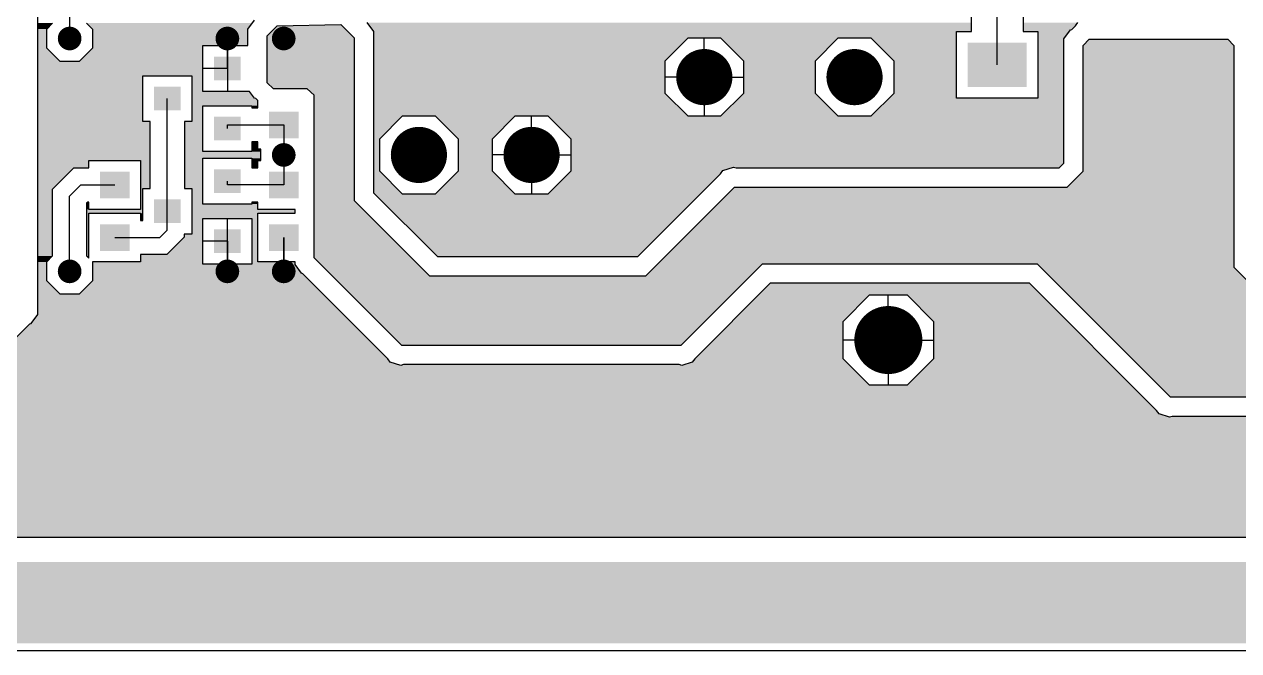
# Model space of a CAD drawing. Extents: x 295 to 953, y 10 to 290.
# Drawn here: x 543.9 to 611.6, y 85 to 120 of the extents above; entities that cross this region are included whole.
import ezdxf

# ---------------------------------------------------------------- set-up
doc = ezdxf.new("R2010")
doc.units = 0
doc.header["$LTSCALE"] = 5
doc.header["$MEASUREMENT"] = 0
doc.layers.get('0').update_dxf_attribs({"linetype": 'CONTINUOUS', "lineweight": 25})
doc.layers.add('L4-BOTTOM_GBR', color=6, linetype='CONTINUOUS')

msp = doc.modelspace()

# ---------------------------------------------------------------- linework, layer by layer
at = {"color": 7}
for points, const_width in [([(546.729, 119.157, -1), (546.069, 119.157, -1)], 0.66), ([(555.53, 119.157, -1), (554.87, 119.157, -1)], 0.66), ([(558.674, 119.157, -1), (558.014, 119.157, -1)], 0.66), ([(582.597, 117.002, -1), (581.029, 117.002, -1)], 1.567), ([(590.979, 117.002, -1), (589.411, 117.002, -1)], 1.567), ([(566.671, 112.661, -1), (565.104, 112.661, -1)], 1.567), ([(572.958, 112.661, -1), (571.39, 112.661, -1)], 1.567), ([(558.674, 112.661, -1), (558.014, 112.661, -1)], 0.66), ([(546.729, 106.165, -1), (546.069, 106.165, -1)], 0.66), ([(555.53, 106.165, -1), (554.87, 106.165, -1)], 0.66), ([(558.674, 106.165, -1), (558.014, 106.165, -1)], 0.66), ([(593.03, 102.333, -1), (591.132, 102.333, -1)], 1.897)]:
    msp.add_lwpolyline(points, format="xyb", close=True, dxfattribs=dict(at, const_width=const_width))
for points in [[(596.508, 118.927), (596.508, 116.452), (599.808, 118.927), (599.808, 116.452)], [(603.214, 118.927), (603.214, 116.452), (606.514, 118.927), (606.514, 116.452)], [(607.824, 118.927), (607.824, 116.452), (611.124, 118.927), (611.124, 116.452)], [(554.458, 118.14), (554.458, 116.82), (555.943, 118.14), (555.943, 116.82)], [(557.519, 118.013), (557.519, 116.528), (559.169, 118.013), (559.169, 116.528)], [(551.105, 116.464), (551.105, 115.144), (552.59, 116.464), (552.59, 115.144)], [(554.458, 114.787), (554.458, 113.467), (555.943, 114.787), (555.943, 113.467)], [(557.519, 115.079), (557.519, 113.594), (559.169, 115.079), (559.169, 113.594)], [(554.458, 111.854), (554.458, 110.534), (555.943, 111.854), (555.943, 110.534)], [(548.089, 111.727), (548.089, 110.242), (549.739, 111.727), (549.739, 110.242)], [(557.519, 111.727), (557.519, 110.242), (559.169, 111.727), (559.169, 110.242)], [(551.105, 110.177), (551.105, 108.857), (552.59, 110.177), (552.59, 108.857)], [(548.089, 108.793), (548.089, 107.308), (549.739, 108.793), (549.739, 107.308)], [(554.458, 108.501), (554.458, 107.181), (555.943, 108.501), (555.943, 107.181)], [(557.519, 108.793), (557.519, 107.308), (559.169, 108.793), (559.169, 107.308)]]:
    msp.add_solid(points, dxfattribs=at)
at = {"layer": 'L4-BOTTOM_GBR', "color": 7}
for p, q in [((544.624, 103.76), (544.624, 139.765)), ((546.399, 126.072), (546.399, 119.157)), ((596.714, 119.546), (596.714, 121.701)), ((599.602, 121.701), (599.602, 119.546)), ((598.158, 117.69), (598.158, 120.624)), ((545.12, 119.686), (545.45, 120.016)), ((547.348, 120.016), (547.678, 119.686)), ((556.347, 119.675), (556.71, 120.173)), ((562.988, 120.044), (563.351, 119.546)), ((602.516, 119.856), (602.654, 120.044)), ((545.12, 118.627), (545.12, 119.686)), ((547.678, 119.686), (547.678, 118.627)), ((556.347, 118.759), (556.347, 119.675)), ((557.42, 119.315), (557.977, 119.873)), ((557.42, 116.693), (557.42, 119.315)), ((557.977, 119.873), (561.528, 119.937)), ((561.528, 119.937), (562.279, 119.186)), ((563.351, 119.546), (563.351, 110.555)), ((595.889, 119.546), (596.714, 119.546)), ((595.889, 115.834), (595.889, 119.546)), ((599.602, 119.546), (600.427, 119.546)), ((600.427, 119.546), (600.427, 115.834)), ((601.879, 119.134), (602.242, 119.632)), ((602.242, 119.632), (602.318, 119.657)), ((602.318, 119.657), (602.516, 119.856)), ((545.87, 117.878), (545.12, 118.627)), ((547.678, 118.627), (546.929, 117.878)), ((553.839, 118.759), (556.347, 118.759)), ((553.839, 116.201), (553.839, 118.759)), ((555.2, 119.157), (555.2, 117.48)), ((555.2, 117.48), (555.2, 118.759)), ((562.279, 119.186), (562.279, 110.111)), ((579.627, 117.908), (580.907, 119.188)), ((580.907, 119.188), (582.719, 119.188)), ((581.813, 117.002), (581.813, 119.188)), ((582.719, 119.188), (583.999, 117.908)), ((588.009, 117.908), (589.289, 119.188)), ((589.289, 119.188), (591.101, 119.188)), ((591.101, 119.188), (592.381, 117.908)), ((601.879, 112.205), (601.879, 119.134)), ((602.951, 118.774), (603.291, 119.114)), ((602.951, 111.761), (602.951, 118.774)), ((603.291, 119.114), (611.026, 119.114)), ((611.026, 119.114), (611.366, 118.774)), ((611.366, 118.774), (611.366, 106.399)), ((546.929, 117.878), (545.87, 117.878)), ((555.2, 117.48), (553.839, 117.48)), ((555.2, 117.48), (555.2, 116.201)), ((579.627, 116.096), (579.627, 117.908)), ((583.999, 117.908), (583.999, 116.096)), ((588.009, 116.096), (588.009, 117.908)), ((592.381, 117.908), (592.381, 116.096)), ((550.486, 117.083), (553.209, 117.083)), ((550.486, 114.525), (550.486, 117.083)), ((553.209, 117.083), (553.209, 114.525)), ((557.766, 116.347), (557.42, 116.693)), ((581.813, 117.002), (579.627, 117.002)), ((581.813, 117.002), (581.813, 114.816)), ((581.813, 117.002), (583.999, 117.002)), ((556.443, 116.201), (553.839, 116.201)), ((556.71, 115.835), (556.443, 116.201)), ((559.647, 116.347), (557.766, 116.347)), ((560.051, 115.994), (559.647, 116.347)), ((560.051, 106.914), (560.051, 115.994)), ((580.907, 114.816), (579.627, 116.096)), ((583.999, 116.096), (582.719, 114.816)), ((589.289, 114.816), (588.009, 116.096)), ((592.381, 116.096), (591.101, 114.816)), ((551.848, 109.517), (551.848, 115.804)), ((553.839, 115.406), (556.562, 115.406)), ((553.839, 112.849), (553.839, 115.406)), ((556.562, 115.406), (556.562, 115.286)), ((556.562, 115.286), (556.9, 115.286)), ((556.786, 115.81), (556.71, 115.835)), ((556.9, 115.697), (556.786, 115.81)), ((556.9, 115.286), (556.9, 115.697)), ((600.427, 115.834), (595.889, 115.834)), ((550.894, 114.525), (550.486, 114.525)), ((550.894, 110.796), (550.894, 114.525)), ((552.801, 114.525), (552.801, 110.796)), ((553.209, 114.525), (552.801, 114.525)), ((563.701, 113.566), (564.981, 114.847)), ((564.981, 114.847), (566.793, 114.847)), ((566.793, 114.847), (568.074, 113.566)), ((569.988, 113.566), (571.268, 114.847)), ((571.268, 114.847), (573.08, 114.847)), ((572.174, 112.661), (572.174, 114.847)), ((573.08, 114.847), (574.36, 113.566)), ((582.719, 114.816), (580.907, 114.816)), ((591.101, 114.816), (589.289, 114.816)), ((555.2, 114.337), (558.344, 114.337)), ((555.2, 114.127), (555.2, 114.337)), ((558.344, 114.337), (558.344, 112.661)), ((556.562, 113.388), (556.562, 112.849)), ((556.9, 113.388), (556.562, 113.388)), ((556.9, 112.976), (556.9, 113.388)), ((563.701, 111.755), (563.701, 113.566)), ((568.074, 113.566), (568.074, 111.755)), ((569.988, 111.755), (569.988, 113.566)), ((574.36, 113.566), (574.36, 111.755)), ((556.562, 112.849), (553.839, 112.849)), ((557.065, 112.976), (556.9, 112.976)), ((557.065, 112.345), (557.065, 112.976)), ((558.344, 112.661), (558.344, 110.984)), ((572.174, 112.661), (569.988, 112.661)), ((572.174, 112.661), (572.174, 110.474)), ((572.174, 112.661), (574.36, 112.661)), ((545.45, 110.748), (546.635, 111.933)), ((546.635, 111.933), (547.47, 111.933)), ((547.47, 112.345), (550.358, 112.345)), ((547.47, 111.933), (547.47, 112.345)), ((550.358, 112.345), (550.358, 109.623)), ((553.839, 112.472), (556.562, 112.472)), ((553.839, 109.915), (553.839, 112.472)), ((556.562, 112.472), (556.562, 111.933)), ((556.562, 111.933), (556.9, 111.933)), ((556.9, 112.345), (557.065, 112.345)), ((556.9, 111.933), (556.9, 112.345)), ((582.854, 111.794), (583.44, 111.986)), ((583.44, 111.986), (583.59, 111.936)), ((583.59, 111.936), (601.61, 111.936)), ((601.61, 111.936), (601.879, 112.205)), ((555.2, 110.984), (555.2, 111.194)), ((564.981, 110.474), (563.701, 111.755)), ((568.074, 111.755), (566.793, 110.474)), ((571.268, 110.474), (569.988, 111.755)), ((574.36, 111.755), (573.08, 110.474)), ((578.097, 106.986), (582.716, 111.606)), ((582.716, 111.606), (582.854, 111.794)), ((602.054, 110.864), (602.951, 111.761)), ((545.45, 107.024), (545.45, 110.748)), ((547.028, 110.984), (546.399, 110.356)), ((547.028, 110.984), (548.914, 110.984)), ((550.486, 110.796), (550.894, 110.796)), ((550.486, 108.999), (550.486, 110.796)), ((552.801, 110.796), (553.209, 110.796)), ((553.209, 110.796), (553.209, 108.239)), ((558.344, 110.984), (555.2, 110.984)), ((563.351, 110.555), (566.92, 106.986)), ((566.793, 110.474), (564.981, 110.474)), ((573.08, 110.474), (571.268, 110.474)), ((578.541, 105.914), (583.491, 110.864)), ((583.491, 110.864), (602.054, 110.864)), ((546.399, 106.165), (546.399, 110.356)), ((547.421, 110.035), (547.348, 109.963)), ((547.348, 109.963), (547.348, 107.024)), ((547.47, 110.035), (547.421, 110.035)), ((547.47, 109.623), (547.47, 110.035)), ((556.562, 109.915), (553.839, 109.915)), ((556.562, 110.035), (556.562, 109.915)), ((556.9, 110.035), (556.562, 110.035)), ((556.9, 109.623), (556.9, 110.035)), ((562.279, 110.111), (566.476, 105.914)), ((550.358, 109.623), (547.47, 109.623)), ((547.47, 109.412), (550.358, 109.412)), ((547.47, 106.902), (547.47, 109.412)), ((550.358, 109.412), (550.358, 108.999)), ((551.848, 108.47), (551.848, 109.517)), ((553.839, 109.12), (556.562, 109.12)), ((553.839, 106.562), (553.839, 109.12)), ((555.2, 107.841), (555.2, 109.12)), ((556.562, 109.12), (556.562, 106.562)), ((558.979, 109.623), (556.9, 109.623)), ((556.9, 109.412), (558.979, 109.412)), ((556.9, 106.689), (556.9, 109.412)), ((558.979, 109.412), (558.979, 109.623)), ((550.358, 108.999), (550.486, 108.999)), ((551.848, 108.47), (551.428, 108.05)), ((548.914, 108.05), (551.428, 108.05)), ((552.796, 108.077), (551.821, 107.102)), ((553.209, 108.239), (552.796, 108.239)), ((552.796, 108.239), (552.796, 108.077)), ((555.2, 107.841), (553.839, 107.841)), ((555.2, 106.165), (555.2, 107.841)), ((555.2, 107.841), (555.2, 106.562)), ((558.344, 106.165), (558.344, 108.05)), ((558.344, 108.05), (558.344, 106.689)), ((550.358, 107.102), (550.358, 106.689)), ((551.821, 107.102), (550.358, 107.102)), ((545.12, 106.694), (545.45, 107.024)), ((545.12, 105.635), (545.12, 106.694)), ((547.348, 107.024), (547.47, 106.902)), ((547.678, 106.689), (547.678, 105.635)), ((550.358, 106.689), (547.678, 106.689)), ((556.562, 106.562), (553.839, 106.562)), ((558.979, 106.689), (556.9, 106.689)), ((558.979, 106.554), (558.979, 106.689)), ((559.342, 106.056), (558.979, 106.554)), ((564.929, 102.036), (560.051, 106.914)), ((566.92, 106.986), (578.097, 106.986)), ((585.039, 106.574), (580.501, 102.036)), ((600.404, 106.574), (585.039, 106.574)), ((607.829, 99.149), (600.404, 106.574)), ((611.366, 106.399), (613.089, 104.676)), ((559.418, 106.031), (559.342, 106.056)), ((564.153, 101.294), (559.418, 106.031)), ((566.476, 105.914), (578.541, 105.914)), ((545.87, 104.886), (545.12, 105.635)), ((547.678, 105.635), (546.929, 104.886)), ((585.483, 105.501), (581.275, 101.294)), ((599.96, 105.501), (585.483, 105.501)), ((607.053, 98.406), (599.96, 105.501)), ((546.929, 104.886), (545.87, 104.886)), ((589.565, 103.376), (591.038, 104.849)), ((591.038, 104.849), (593.124, 104.849)), ((592.081, 102.333), (592.081, 104.849)), ((593.124, 104.849), (594.597, 103.376)), ((544.261, 103.262), (544.624, 103.76)), ((541.045, 100.097), (544.185, 103.237)), ((544.185, 103.237), (544.261, 103.262)), ((589.565, 101.29), (589.565, 103.376)), ((594.597, 103.376), (594.597, 101.29)), ((592.081, 102.333), (589.565, 102.333)), ((592.081, 102.333), (592.081, 99.817)), ((592.081, 102.333), (594.597, 102.333)), ((580.501, 102.036), (564.929, 102.036)), ((564.292, 101.106), (564.153, 101.294)), ((564.878, 100.914), (564.292, 101.106)), ((581.138, 101.106), (580.553, 100.914)), ((581.275, 101.294), (581.138, 101.106)), ((591.038, 99.817), (589.565, 101.29)), ((594.597, 101.29), (593.124, 99.817)), ((565.028, 100.964), (564.878, 100.914)), ((580.402, 100.964), (565.028, 100.964)), ((580.553, 100.914), (580.402, 100.964)), ((593.124, 99.817), (591.038, 99.817)), ((627.526, 99.149), (607.829, 99.149)), ((607.192, 98.218), (607.053, 98.406)), ((607.778, 98.027), (607.192, 98.218)), ((607.928, 98.076), (607.778, 98.027)), ((627.427, 98.076), (607.928, 98.076)), ((718.283, 91.311), (520.791, 91.311)), ((868.478, 85), (508.778, 85))]:
    msp.add_line(p, q, dxfattribs=at)
for points in [[(545.12, 119.686), (545.45, 120.016), (544.624, 119.686), (544.624, 120.016)], [(556.355, 119.686), (556.596, 120.016), (547.678, 119.686), (547.348, 120.016)], [(596.714, 119.546), (596.714, 120.044), (563.351, 119.546), (562.988, 120.044)], [(602.516, 119.856), (602.654, 120.044), (599.602, 119.856), (599.602, 120.044)], [(545.12, 118.627), (545.12, 119.686), (544.624, 118.627), (544.624, 119.686)], [(556.347, 119.675), (556.355, 119.686), (547.678, 119.675), (547.678, 119.686)], [(556.347, 118.759), (556.347, 119.675), (547.678, 118.759), (547.678, 119.675)], [(562.15, 119.315), (561.592, 119.873), (557.42, 119.315), (557.977, 119.873)], [(562.279, 119.186), (562.15, 119.315), (557.42, 119.186), (557.42, 119.315)], [(561.592, 119.873), (561.528, 119.937), (557.977, 119.873), (561.528, 119.937)], [(595.889, 119.188), (595.889, 119.546), (563.351, 119.188), (563.351, 119.546)], [(602.318, 119.657), (602.516, 119.856), (599.602, 119.657), (599.602, 119.856)], [(602.242, 119.632), (602.318, 119.657), (599.602, 119.632), (599.602, 119.657)], [(602.179, 119.546), (602.242, 119.632), (599.602, 119.546), (599.602, 119.632)], [(602.179, 119.546), (602.179, 119.546), (600.427, 119.546), (599.602, 119.546)], [(601.879, 119.134), (602.179, 119.546), (600.427, 119.134), (600.427, 119.546)], [(545.87, 117.878), (545.12, 118.627), (544.624, 117.878), (544.624, 118.627)], [(553.839, 117.878), (553.839, 118.627), (546.929, 117.878), (547.678, 118.627)], [(553.839, 118.627), (553.839, 118.759), (547.678, 118.627), (547.678, 118.759)], [(562.279, 116.693), (562.279, 119.186), (557.42, 116.693), (557.42, 119.186)], [(579.627, 117.908), (580.907, 119.188), (563.351, 117.908), (563.351, 119.188)], [(589.289, 119.188), (589.289, 119.188), (582.719, 119.188), (580.907, 119.188)], [(588.009, 117.908), (589.289, 119.188), (583.999, 117.908), (582.719, 119.188)], [(595.889, 119.188), (595.889, 119.188), (591.101, 119.188), (589.289, 119.188)], [(595.889, 117.908), (595.889, 119.188), (592.381, 117.908), (591.101, 119.188)], [(601.879, 115.834), (601.879, 119.134), (600.427, 115.834), (600.427, 119.134)], [(611.366, 118.774), (611.026, 119.114), (602.951, 118.774), (603.291, 119.114)], [(611.366, 111.761), (611.366, 118.774), (602.951, 111.761), (602.951, 118.774)], [(611.026, 119.114), (611.026, 119.114), (603.291, 119.114), (611.026, 119.114)], [(553.839, 117.083), (553.839, 117.878), (544.624, 117.083), (544.624, 117.878)], [(579.627, 116.096), (579.627, 117.908), (563.351, 116.096), (563.351, 117.908)], [(588.009, 116.096), (588.009, 117.908), (583.999, 116.096), (583.999, 117.908)], [(595.889, 116.096), (595.889, 117.908), (592.381, 116.096), (592.381, 117.908)], [(550.486, 114.525), (550.486, 117.083), (544.624, 114.525), (544.624, 117.083)], [(553.839, 117.083), (553.839, 117.083), (553.209, 117.083), (550.486, 117.083)], [(553.839, 116.202), (553.839, 117.083), (553.209, 116.202), (553.209, 117.083)], [(562.279, 116.347), (562.279, 116.693), (557.766, 116.347), (557.42, 116.693)], [(556.443, 116.201), (553.839, 116.202), (553.209, 116.201), (553.209, 116.202)], [(556.71, 115.835), (556.443, 116.201), (553.209, 115.835), (553.209, 116.201)], [(562.279, 116.347), (562.279, 116.347), (559.647, 116.347), (557.766, 116.347)], [(562.279, 115.994), (562.279, 116.347), (560.051, 115.994), (559.647, 116.347)], [(562.279, 110.111), (562.279, 115.994), (560.051, 110.111), (560.051, 115.994)], [(580.876, 114.847), (579.627, 116.096), (563.351, 114.847), (563.351, 116.096)], [(589.289, 114.816), (588.009, 116.096), (582.719, 114.816), (583.999, 116.096)], [(595.889, 115.834), (595.889, 116.096), (592.119, 115.834), (592.381, 116.096)], [(556.786, 115.81), (556.71, 115.835), (553.209, 115.81), (553.209, 115.835)], [(556.9, 115.697), (556.786, 115.81), (553.209, 115.697), (553.209, 115.81)], [(556.9, 115.406), (556.9, 115.697), (553.209, 115.406), (553.209, 115.697)], [(553.839, 114.525), (553.839, 115.406), (553.209, 114.525), (553.209, 115.406)], [(556.9, 115.406), (556.9, 115.406), (556.562, 115.406), (553.839, 115.406)], [(556.9, 115.286), (556.9, 115.406), (556.562, 115.286), (556.562, 115.406)], [(601.879, 114.816), (601.879, 115.834), (591.101, 114.816), (592.119, 115.834)], [(550.894, 112.345), (550.894, 114.525), (544.624, 112.345), (544.624, 114.525)], [(553.839, 112.849), (553.839, 114.525), (552.801, 112.849), (552.801, 114.525)], [(553.839, 114.525), (553.839, 114.525), (552.801, 114.525), (553.209, 114.525)], [(563.701, 113.566), (564.981, 114.847), (563.351, 113.566), (563.351, 114.847)], [(571.268, 114.847), (571.268, 114.847), (566.793, 114.847), (564.981, 114.847)], [(569.988, 113.566), (571.268, 114.847), (568.074, 113.566), (566.793, 114.847)], [(580.876, 114.847), (580.876, 114.847), (573.08, 114.847), (571.268, 114.847)], [(580.907, 114.816), (580.876, 114.847), (573.111, 114.816), (573.08, 114.847)], [(601.879, 113.566), (601.879, 114.816), (574.36, 113.566), (573.111, 114.816)], [(556.9, 112.976), (556.9, 113.388), (556.562, 112.976), (556.562, 113.388)], [(556.9, 113.388), (556.9, 113.388), (556.562, 113.388), (556.9, 113.388)], [(563.701, 111.755), (563.701, 113.566), (563.351, 111.755), (563.351, 113.566)], [(569.988, 111.755), (569.988, 113.566), (568.074, 111.755), (568.074, 113.566)], [(601.879, 112.205), (601.879, 113.566), (574.36, 112.205), (574.36, 113.566)], [(557.065, 112.472), (557.065, 112.849), (552.801, 112.472), (552.801, 112.849)], [(557.065, 112.849), (557.065, 112.976), (556.562, 112.849), (556.562, 112.976)], [(547.47, 111.933), (547.47, 112.345), (544.624, 111.933), (544.624, 112.345)], [(545.45, 110.748), (546.635, 111.933), (544.624, 110.748), (544.624, 111.933)], [(550.894, 112.345), (550.894, 112.345), (550.358, 112.345), (547.47, 112.345)], [(550.894, 110.796), (550.894, 112.345), (550.358, 110.796), (550.358, 112.345)], [(553.839, 110.796), (553.839, 112.472), (552.801, 110.796), (552.801, 112.472)], [(557.065, 112.472), (557.065, 112.472), (556.562, 112.472), (553.839, 112.472)], [(557.065, 112.345), (557.065, 112.472), (556.562, 112.345), (556.562, 112.472)], [(556.9, 111.933), (556.9, 112.345), (556.562, 111.933), (556.562, 112.345)], [(601.659, 111.986), (601.879, 112.205), (574.36, 111.986), (574.36, 112.205)], [(582.854, 111.794), (583.44, 111.986), (574.36, 111.794), (574.36, 111.986)], [(601.61, 111.936), (601.659, 111.986), (583.59, 111.936), (583.44, 111.986)], [(564.901, 110.555), (563.701, 111.755), (563.351, 110.555), (563.351, 111.755)], [(571.268, 110.474), (569.988, 111.755), (566.793, 110.474), (568.074, 111.755)], [(581.584, 110.474), (582.716, 111.606), (573.08, 110.474), (574.212, 111.606)], [(582.716, 111.606), (582.825, 111.755), (574.212, 111.606), (574.36, 111.755)], [(582.825, 111.755), (582.854, 111.794), (574.36, 111.755), (574.36, 111.794)], [(611.366, 110.864), (611.366, 111.761), (602.054, 110.864), (602.951, 111.761)], [(545.45, 107.024), (545.45, 110.748), (544.624, 107.024), (544.624, 110.748)], [(550.486, 109.623), (550.486, 110.796), (550.358, 109.623), (550.358, 110.796)], [(553.839, 110.796), (553.839, 110.796), (553.209, 110.796), (552.801, 110.796)], [(553.839, 109.915), (553.839, 110.796), (553.209, 109.915), (553.209, 110.796)], [(564.981, 110.474), (564.901, 110.555), (563.432, 110.474), (563.351, 110.555)], [(578.097, 106.986), (581.584, 110.474), (566.92, 106.986), (563.432, 110.474)], [(611.366, 106.574), (611.366, 110.864), (579.201, 106.574), (583.491, 110.864)], [(611.366, 110.864), (611.366, 110.864), (583.491, 110.864), (602.054, 110.864)], [(547.47, 109.963), (547.47, 110.035), (547.348, 109.963), (547.421, 110.035)], [(547.47, 109.623), (547.47, 109.963), (547.348, 109.623), (547.348, 109.963)], [(547.47, 110.035), (547.47, 110.035), (547.421, 110.035), (547.47, 110.035)], [(556.9, 109.623), (556.9, 109.915), (553.209, 109.623), (553.209, 109.915)], [(556.9, 109.915), (556.9, 110.035), (556.562, 109.915), (556.562, 110.035)], [(556.9, 110.035), (556.9, 110.035), (556.562, 110.035), (556.9, 110.035)], [(565.477, 106.914), (562.279, 110.111), (560.051, 106.914), (560.051, 110.111)], [(550.486, 109.412), (550.486, 109.623), (547.348, 109.412), (547.348, 109.623)], [(547.47, 107.024), (547.47, 109.412), (547.348, 107.024), (547.348, 109.412)], [(550.486, 109.412), (550.486, 109.412), (550.358, 109.412), (547.47, 109.412)], [(550.486, 108.999), (550.486, 109.412), (550.358, 108.999), (550.358, 109.412)], [(558.979, 109.412), (558.979, 109.623), (553.209, 109.412), (553.209, 109.623)], [(556.9, 109.12), (556.9, 109.412), (553.209, 109.12), (553.209, 109.412)], [(553.839, 108.239), (553.839, 109.12), (553.209, 108.239), (553.209, 109.12)], [(556.9, 109.12), (556.9, 109.12), (556.562, 109.12), (553.839, 109.12)], [(556.9, 106.689), (556.9, 109.12), (556.562, 106.689), (556.562, 109.12)], [(553.839, 107.102), (553.839, 108.077), (551.821, 107.102), (552.796, 108.077)], [(553.839, 108.077), (553.839, 108.239), (552.796, 108.077), (552.796, 108.239)], [(553.839, 108.239), (553.839, 108.239), (552.796, 108.239), (553.209, 108.239)], [(553.839, 106.689), (553.839, 107.102), (550.358, 106.689), (550.358, 107.102)], [(553.839, 107.102), (553.839, 107.102), (550.358, 107.102), (551.821, 107.102)], [(545.12, 106.694), (545.45, 107.024), (544.624, 106.694), (544.624, 107.024)], [(545.12, 105.635), (545.12, 106.694), (544.624, 105.635), (544.624, 106.694)], [(547.47, 106.902), (547.47, 107.024), (547.47, 106.902), (547.348, 107.024)], [(553.839, 106.562), (553.839, 106.689), (547.678, 106.562), (547.678, 106.689)], [(553.839, 106.689), (553.839, 106.689), (547.678, 106.689), (550.358, 106.689)], [(558.979, 106.554), (558.979, 106.562), (547.678, 106.554), (547.678, 106.562)], [(559.342, 106.056), (558.979, 106.554), (547.678, 106.056), (547.678, 106.554)], [(558.979, 106.562), (558.979, 106.689), (556.562, 106.562), (556.562, 106.689)], [(566.476, 105.914), (565.477, 106.914), (561.051, 105.914), (560.051, 106.914)], [(584.379, 105.914), (585.039, 106.574), (578.541, 105.914), (579.201, 106.574)], [(611.366, 106.574), (611.366, 106.574), (600.404, 106.574), (585.039, 106.574)], [(611.366, 106.399), (611.366, 106.574), (600.579, 106.399), (600.404, 106.574)], [(613.089, 104.676), (611.366, 106.399), (602.301, 104.676), (600.579, 106.399)], [(559.418, 106.031), (559.342, 106.056), (547.678, 106.031), (547.678, 106.056)], [(559.814, 105.635), (559.418, 106.031), (547.678, 105.635), (547.678, 106.031)], [(580.501, 102.036), (584.379, 105.914), (564.929, 102.036), (561.051, 105.914)], [(545.87, 104.886), (545.12, 105.635), (544.624, 104.886), (544.624, 105.635)], [(560.562, 104.886), (559.814, 105.635), (546.929, 104.886), (547.678, 105.635)], [(600.611, 104.849), (599.96, 105.501), (584.831, 104.849), (585.483, 105.501)], [(599.96, 105.501), (599.96, 105.501), (591.038, 105.501), (599.96, 105.501)], [(561.687, 103.76), (560.562, 104.886), (544.624, 103.76), (544.624, 104.886)], [(589.565, 103.376), (591.038, 104.849), (583.358, 103.376), (584.831, 104.849)], [(600.611, 104.849), (600.611, 104.849), (593.124, 104.849), (591.038, 104.849)], [(602.085, 103.376), (600.611, 104.849), (594.597, 103.376), (593.124, 104.849)], [(629.929, 101.551), (629.929, 104.676), (605.426, 101.551), (602.301, 104.676)], [(562.185, 103.262), (561.687, 103.76), (544.261, 103.262), (544.624, 103.76)], [(564.153, 101.294), (562.21, 103.237), (542.241, 101.294), (544.185, 103.237)], [(562.21, 103.237), (562.185, 103.262), (544.185, 103.237), (544.261, 103.262)], [(589.565, 101.294), (589.565, 103.376), (581.275, 101.294), (583.358, 103.376)], [(604.17, 101.29), (602.085, 103.376), (594.597, 101.29), (594.597, 103.376)], [(564.878, 100.914), (564.292, 101.106), (541.862, 100.914), (542.053, 101.106)], [(564.292, 101.106), (564.153, 101.294), (542.053, 101.106), (542.241, 101.294)], [(589.941, 100.914), (589.75, 101.106), (580.553, 100.914), (581.138, 101.106)], [(589.75, 101.106), (589.565, 101.29), (581.138, 101.106), (581.273, 101.29)], [(589.565, 101.29), (589.565, 101.294), (581.273, 101.29), (581.275, 101.294)], [(605.643, 99.817), (604.17, 101.29), (593.124, 99.817), (594.597, 101.29)], [(627.526, 99.149), (629.929, 101.551), (607.829, 99.149), (605.426, 101.551)], [(590.758, 100.097), (589.941, 100.914), (541.045, 100.097), (541.862, 100.914)], [(580.553, 100.914), (580.402, 100.964), (564.878, 100.914), (565.028, 100.964)], [(580.402, 100.964), (580.402, 100.964), (565.028, 100.964), (580.402, 100.964)], [(606.723, 98.736), (605.742, 99.718), (508.416, 98.736), (507.434, 99.718)], [(605.742, 99.718), (605.643, 99.817), (540.322, 99.718), (540.625, 99.817)], [(591.038, 99.817), (590.946, 99.909), (540.625, 99.817), (540.908, 99.909)], [(590.946, 99.909), (590.758, 100.097), (540.908, 99.909), (541.045, 100.097)], [(606.723, 98.736), (606.723, 98.736), (513.366, 98.736), (508.416, 98.736)], [(607.053, 98.406), (606.723, 98.736), (513.696, 98.406), (513.366, 98.736)], [(607.192, 98.218), (607.053, 98.406), (513.884, 98.218), (513.696, 98.406)], [(607.778, 98.027), (607.192, 98.218), (514.076, 98.027), (513.884, 98.218)], [(724.177, 94.661), (720.811, 98.027), (517.442, 94.661), (514.076, 98.027)], [(627.578, 98.027), (627.427, 98.076), (607.778, 98.027), (607.928, 98.076)], [(627.427, 98.076), (627.427, 98.076), (607.928, 98.076), (627.427, 98.076)], [(718.209, 93.912), (718.958, 94.661), (518.191, 93.912), (517.442, 94.661)], [(718.209, 92.852), (718.209, 93.912), (519.25, 92.852), (518.191, 93.912)], [(718.412, 92.649), (718.209, 92.852), (519.453, 92.649), (519.25, 92.852)], [(718.209, 92.445), (718.412, 92.649), (519.658, 92.445), (519.453, 92.649)], [(718.209, 91.386), (718.209, 92.445), (520.717, 91.386), (519.658, 92.445)], [(718.283, 91.311), (718.209, 91.386), (520.791, 91.311), (520.717, 91.386)], [(868.065, 88.465), (868.065, 89.95), (505.89, 88.465), (505.89, 89.95)], [(868.065, 89.95), (868.065, 89.95), (505.89, 89.95), (856.515, 89.95)], [(868.065, 85.825), (868.065, 88.465), (508.53, 85.825), (505.89, 88.465)], [(867.653, 85.413), (868.065, 85.825), (508.943, 85.413), (508.53, 85.825)]]:
    msp.add_solid(points, dxfattribs=at)

doc.saveas('drawing.dxf')
